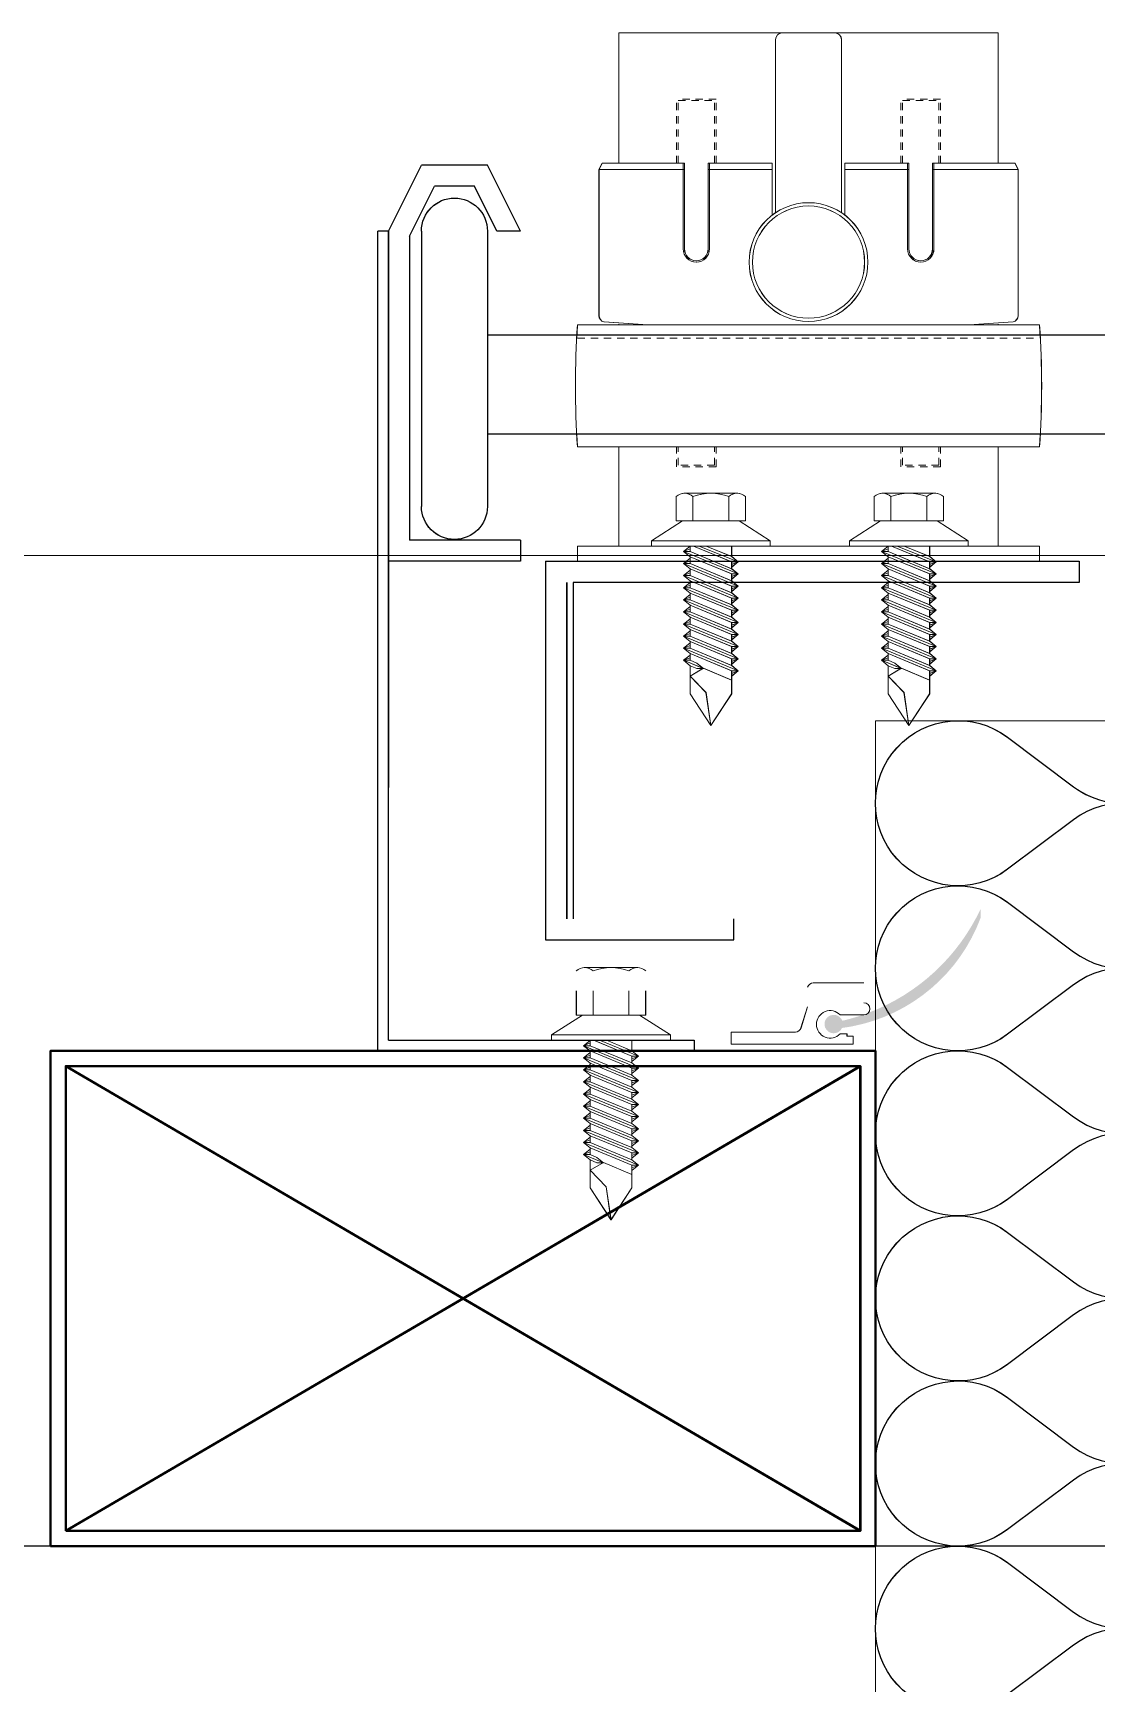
# Model space of a CAD drawing. Header units: millimetres. Extents: x 4739419 to 5837985, y 2291271 to 3446271.
# Drawn here: x 4943709.2 to 4943870.2, y 2442220.5 to 2442470.4 of the extents above; entities that cross this region are included whole.
import ezdxf

# ---------------------------------------------------------------- set-up
doc = ezdxf.new("R2010")
doc.units = ezdxf.units.MM
doc.linetypes.add('XR-평면도$0$HID', pattern=[2, 1.1, -0.9])
doc.linetypes.add('XR-평면도$0$HIDDEN', pattern=[0.375, 0.25, -0.125])
doc.layers.get('0').update_dxf_attribs({"color": 255})
for name, color, linetype, lineweight in [('XR-평면도$0$A-CNTL', 9, 'Continuous', 15), ('XR-평면도$0$A-CONC-LIN1', 9, 'Continuous', 40), ('XR-평면도$0$A-DWXM-SHUT', 9, 'Continuous', 25), ('XR-평면도$0$A-FFXM-EQP', 9, 'Continuous', 15), ('XR-평면도$0$A-WAXM-PANL', 9, 'Continuous', 20), ('XR-평면도$0$A-XXXX-STL', 9, 'Continuous', 25)]:
    doc.layers.add(name, color=color, linetype=linetype, lineweight=lineweight)
doc.layers.add('XR-평면도$0$HAT', color=9, linetype='Continuous')

# ---------------------------------------------------------------- blocks, each defined once
blk = doc.blocks.new('XR-평면도$0$중심선(210216)')
at = {"layer": 'XR-평면도$0$A-CNTL', "ltscale": 300}
blk.add_lwpolyline([(-10000, 106000), (186000, 106000)], dxfattribs=at)
blk = doc.blocks.new('XR-평면도$0$단열재(PANEL)')
at = {"layer": 'XR-평면도$0$HAT'}
blk.add_lwpolyline([(-40, 530, 2), (-40, 570), (-60, 555, -2), (-60, 595), (-40, 580, 2), (-40, 620), (-60, 605, -2), (-60, 645), (-40, 630, 2), (-40, 670), (-60, 655, -2), (-60, 695), (-40, 680, 2), (-40, 720), (-60, 705, -2), (-60, 745), (-40, 730, 2), (-40, 770), (-60, 755, -2), (-60, 795), (-40, 780, 2), (-40, 820), (-60, 805, -2), (-60, 845), (-40, 830, 0.509758), (-1.34, 841.93, 0.509758)], format="xyb", dxfattribs=at)
blk = doc.blocks.new('XR-평면도$0$셔터(9600)230515')
at = {"layer": 'XR-평면도$0$A-FFXM-EQP'}
h = blk.add_hatch(color=256, dxfattribs=at)
h.paths.add_polyline_path([(9728.4, 328.74, 0.016306), (9730.07, 328.47, 1.195216), (9732.32, 330.04, 0.543341), (9730.03, 329.55, -0.013697), (9728.4, 329.98)])
h.paths.add_polyline_path([(9728.4, 328.74), (9728.4, 329.98, -0.012355), (9726.94, 330.44), (9726.78, 330.44, -0.213645), (9726.09, 330.75, -0.195215), (9709.05, 346.53), (9709.05, 345.22, 0.261268)])
at = {"color": 1}
for p, q in [((9727.3, 252.3, 0), (9847.7, 322.7, 0)), ((9727.3, 322.7, 0), (9847.7, 252.3, 0))]:
    blk.add_line(p, q, dxfattribs=at)
at = {"color": 3, "elevation": 0}
for points in [[(9850, 250), (9725, 250), (9725, 325), (9850, 325)], [(9847.7, 252.3), (9727.3, 252.3), (9727.3, 322.7), (9847.7, 322.7)]]:
    blk.add_lwpolyline(points, close=True, dxfattribs=at)
at = {"layer": 'XR-평면도$0$A-DWXM-SHUT', "ltscale": 20}
for p, q in [((9778.8, 449.15), (9783.8, 459.15)), ((9783.8, 459.15), (9793.8, 459.15)), ((9798.8, 449.15), (9793.8, 459.15)), ((9782.38, 449.15), (9785.78, 455.95)), ((9785.78, 455.95), (9791.82, 455.95)), ((9795.6, 448.39), (9791.82, 455.95)), ((9778.8, 449.15), (9782.38, 449.15)), ((9783.8, 449.15), (9783.8, 407.45)), ((9793.8, 449.15), (9793.8, 407.45)), ((9795.6, 448.39), (9795.6, 402.35)), ((9798.8, 449.15), (9798.8, 364.89)), ((9798.8, 326.6), (9798.8, 449.15)), ((9798.8, 449.15), (9800.4, 449.15)), ((9800.4, 325), (9800.4, 449.15)), ((9783.8, 433.45), (9599.68, 433.45)), ((9783.8, 418.45), (9599.68, 418.45)), ((9778.8, 402.35), (9795.6, 402.35)), ((9778.8, 402.35), (9778.8, 399.15)), ((9775, 399.15), (9694.16, 399.15)), ((9694.16, 399.15), (9694.16, 395.95)), ((9775, 399.15), (9694.16, 399.15)), ((9775, 399.15), (9775, 341.8)), ((9778.8, 399.15), (9798.8, 399.15)), ((9694.16, 395.95), (9770.8, 395.95)), ((9770.8, 395.95), (9770.8, 345)), ((9771.8, 395.95), (9771.8, 345)), ((9746.45, 341.8), (9746.45, 345)), ((9775, 341.8), (9746.45, 341.8)), ((9798.8, 326.6), (9752.47, 326.6)), ((9752.47, 326.6), (9752.47, 325)), ((9798.8, 326.6, 0), (9752.47, 326.6, 0)), ((9752.47, 326.6, 0), (9752.47, 325, 0)), ((9800.4, 325), (9752.47, 325))]:
    blk.add_line(p, q, dxfattribs=at)
for centre, start, end in [((9788.8, 449.15, 0), 0, 180), ((9788.8, 407.45, 0), 180, 0)]:
    blk.add_arc(centre, 5, start, end, dxfattribs=at)
at = {"layer": 'XR-평면도$0$A-FFXM-EQP'}
for p, q in [((9706.4, 459.45), (9706.4, 479.15)), ((9763.9, 479.15), (9706.4, 479.15)), ((9730.15, 451.93), (9730.15, 478.15)), ((9739.15, 479.15), (9731.15, 479.15)), ((9740.15, 451.93), (9740.15, 478.15)), ((9763.9, 479.15), (9763.9, 459.45)), ((9703.4, 458.45), (9703.87, 459.45)), ((9703.4, 458.45), (9703.4, 436.36)), ((9716.35, 458.45), (9703.4, 458.45)), ((9716.35, 459.45), (9703.87, 459.45)), ((9716.15, 446.45), (9716.15, 459.45)), ((9716.35, 446.45), (9716.35, 459.45)), ((9719.95, 446.45), (9719.95, 459.45)), ((9729.65, 459.45), (9719.95, 459.45)), ((9729.65, 458.45), (9719.95, 458.45)), ((9720.15, 446.45), (9720.15, 459.45)), ((9729.65, 459.45), (9729.65, 451.57)), ((9740.65, 459.45), (9740.65, 451.57)), ((9750.35, 459.45), (9740.65, 459.45)), ((9750.35, 458.45), (9740.65, 458.45)), ((9750.15, 446.45), (9750.15, 459.45)), ((9750.35, 446.45), (9750.35, 459.45)), ((9753.95, 446.45), (9753.95, 459.45)), ((9766.43, 459.45), (9753.95, 459.45)), ((9766.9, 458.45), (9753.95, 458.45)), ((9754.15, 446.45), (9754.15, 459.45)), ((9766.9, 458.45), (9766.43, 459.45)), ((9766.9, 458.45), (9766.9, 436.36)), ((9770.15, 434.95), (9700.15, 434.95)), ((9710.82, 434.95), (9704.16, 435.39)), ((9706.4, 435.07), (9706.4, 434.95)), ((9759.48, 434.95), (9766.14, 435.39)), ((9763.9, 435.07), (9763.9, 434.95)), ((9770.15, 416.45), (9700.15, 416.45)), ((9706.4, 401.45), (9706.4, 416.45)), ((9763.9, 416.45), (9763.9, 402.45)), ((9714.7, 408.95), (9714.7, 405.25)), ((9715.88, 409.45), (9724.02, 409.45)), ((9717.24, 408.95), (9717.24, 405.25)), ((9722.66, 408.95), (9722.66, 405.25)), ((9725.2, 408.95), (9725.2, 405.25)), ((9744.7, 408.95), (9744.7, 405.25)), ((9745.88, 409.45), (9754.02, 409.45)), ((9747.24, 408.95), (9747.24, 405.25)), ((9752.66, 408.95), (9752.66, 405.25)), ((9755.2, 408.95), (9755.2, 405.25)), ((9714.7, 405.25), (9725.2, 405.25)), ((9744.7, 405.25), (9755.2, 405.25)), ((9706.4, 401.45), (9706.4, 402.45)), ((9763.9, 401.45), (9763.9, 402.45)), ((9770.15, 401.45), (9700.15, 401.45)), ((9700.15, 401.45), (9700.15, 399.15)), ((9715.8, 399.05), (9721.7, 401.45)), ((9715.8, 397.22), (9724.1, 400.63)), ((9715.8, 397.22), (9724.1, 400.63)), ((9716.8, 399.85), (9716.8, 401.45)), ((9723.1, 400.63), (9723.1, 401.45)), ((9723.1, 398.8), (9723.1, 399.83)), ((9745.8, 399.05), (9751.7, 401.45)), ((9745.8, 397.22), (9754.1, 400.63)), ((9745.8, 397.22), (9754.1, 400.63)), ((9746.8, 399.85), (9746.8, 401.45)), ((9753.1, 400.63), (9753.1, 401.45)), ((9753.1, 398.8), (9753.1, 399.83)), ((9770.15, 401.45), (9770.15, 399.15)), ((9715.8, 395.38), (9724.1, 398.8)), ((9715.8, 395.38), (9724.1, 398.8)), ((9716.8, 398.02), (9716.8, 399.05)), ((9723.1, 396.97), (9723.1, 398)), ((9745.8, 395.38), (9754.1, 398.8)), ((9745.8, 395.38), (9754.1, 398.8)), ((9746.8, 398.02), (9746.8, 399.05)), ((9753.1, 396.97), (9753.1, 398)), ((9715.8, 393.55), (9724.1, 396.97)), ((9715.8, 393.55), (9724.1, 396.97)), ((9715.8, 391.72), (9724.1, 395.14)), ((9715.8, 391.72), (9724.1, 395.14)), ((9716.8, 396.19), (9716.8, 397.22)), ((9716.8, 394.36), (9716.8, 395.38)), ((9723.1, 395.14), (9723.1, 396.16)), ((9745.8, 393.55), (9754.1, 396.97)), ((9745.8, 393.55), (9754.1, 396.97)), ((9745.8, 391.72), (9754.1, 395.14)), ((9745.8, 391.72), (9754.1, 395.14)), ((9746.8, 396.19), (9746.8, 397.22)), ((9746.8, 394.36), (9746.8, 395.38)), ((9753.1, 395.14), (9753.1, 396.16)), ((9715.8, 389.89), (9724.1, 393.3)), ((9715.8, 389.89), (9724.1, 393.3)), ((9716.8, 392.52), (9716.8, 393.55)), ((9723.1, 393.3), (9723.1, 394.33)), ((9723.1, 391.47), (9723.1, 392.5)), ((9745.8, 389.89), (9754.1, 393.3)), ((9745.8, 389.89), (9754.1, 393.3)), ((9746.8, 392.52), (9746.8, 393.55)), ((9753.1, 393.3), (9753.1, 394.33)), ((9753.1, 391.47), (9753.1, 392.5)), ((9715.8, 388.05), (9724.1, 391.47)), ((9715.8, 388.05), (9724.1, 391.47)), ((9716.8, 390.69), (9716.8, 391.72)), ((9716.8, 388.86), (9716.8, 389.89)), ((9723.1, 389.64), (9723.1, 390.67)), ((9745.8, 388.05), (9754.1, 391.47)), ((9745.8, 388.05), (9754.1, 391.47)), ((9746.8, 390.69), (9746.8, 391.72)), ((9746.8, 388.86), (9746.8, 389.89)), ((9753.1, 389.64), (9753.1, 390.67)), ((9715.8, 386.22), (9724.1, 389.64)), ((9715.8, 386.22), (9724.1, 389.64)), ((9715.8, 384.39), (9724.1, 387.8)), ((9715.8, 384.39), (9724.1, 387.8)), ((9716.8, 387.02), (9716.8, 388.05)), ((9723.1, 387.8), (9723.1, 388.83)), ((9745.8, 386.22), (9754.1, 389.64)), ((9745.8, 386.22), (9754.1, 389.64)), ((9745.8, 384.39), (9754.1, 387.8)), ((9745.8, 384.39), (9754.1, 387.8)), ((9746.8, 387.02), (9746.8, 388.05)), ((9753.1, 387.8), (9753.1, 388.83)), ((9715.8, 382.55), (9724.1, 385.97)), ((9715.8, 382.55), (9724.1, 385.97)), ((9716.8, 385.19), (9716.8, 386.22)), ((9723.1, 385.97), (9723.1, 387)), ((9723.1, 384.14), (9723.1, 385.17)), ((9745.8, 382.55), (9754.1, 385.97)), ((9745.8, 382.55), (9754.1, 385.97)), ((9746.8, 385.19), (9746.8, 386.22)), ((9753.1, 385.97), (9753.1, 387)), ((9753.1, 384.14), (9753.1, 385.17)), ((9716.8, 383.36), (9716.8, 384.39)), ((9716.8, 379.08), (9716.8, 382.55)), ((9721.09, 382.9), (9724.1, 384.14)), ((9721.09, 382.9), (9724.1, 384.14)), ((9723.1, 379.08), (9723.1, 383.33)), ((9746.8, 383.36), (9746.8, 384.39)), ((9746.8, 379.08), (9746.8, 382.55)), ((9751.09, 382.9), (9754.1, 384.14)), ((9751.09, 382.9), (9754.1, 384.14)), ((9753.1, 379.08), (9753.1, 383.33)), ((9761.01, 337.6), (9769.15, 337.6)), ((9761.01, 337.6, 0), (9769.15, 337.6, 0)), ((9726.78, 335.29), (9734.42, 335.29)), ((9726.78, 335.29, 0), (9734.42, 335.29, 0)), ((9759.83, 334.1), (9759.83, 330.4)), ((9759.83, 334.1, 0), (9759.83, 330.4, 0)), ((9762.36, 334.1), (9762.36, 330.4)), ((9762.36, 334.1, 0), (9762.36, 330.4, 0)), ((9767.79, 334.1), (9767.79, 330.4)), ((9767.79, 334.1, 0), (9767.79, 330.4, 0)), ((9770.33, 334.1), (9770.33, 330.4)), ((9770.33, 334.1, 0), (9770.33, 330.4, 0)), ((9726.78, 330.44), (9730.36, 330.44)), ((9726.78, 330.44, 0), (9730.36, 330.44, 0)), ((9735.3, 331.64), (9736.29, 328.5)), ((9735.3, 331.64, 0), (9736.29, 328.5, 0)), ((9759.83, 330.4), (9770.33, 330.4)), ((9759.83, 330.4, 0), (9770.33, 330.4, 0)), ((9729.32, 327.57), (9730.36, 327.57)), ((9729.32, 327.2), (9729.32, 327.57)), ((9729.32, 327.57, 0), (9730.36, 327.57, 0)), ((9729.32, 327.2, 0), (9729.32, 327.57, 0)), ((9746.89, 327.85), (9737.12, 327.85)), ((9746.89, 327.85, 0), (9737.12, 327.85, 0)), ((9744.12, 327.85), (9738.57, 327.85)), ((9744.12, 327.85, 0), (9738.57, 327.85, 0)), ((9746.89, 326), (9746.89, 327.85)), ((9746.89, 326, 0), (9746.89, 327.85, 0)), ((9729.32, 327.2), (9728.4, 327.2)), ((9728.4, 326), (9728.4, 327.2)), ((9729.32, 327.2, 0), (9728.4, 327.2, 0)), ((9728.4, 326, 0), (9728.4, 327.2, 0)), ((9728.4, 326), (9746.34, 326)), ((9728.4, 326, 0), (9746.34, 326, 0)), ((9730.62, 326), (9746.89, 326)), ((9730.62, 326, 0), (9746.89, 326, 0)), ((9760.93, 324.2), (9766.83, 326.6)), ((9760.93, 324.2, 0), (9766.83, 326.6, 0)), ((9760.93, 322.37), (9769.23, 325.78)), ((9760.93, 322.37), (9769.23, 325.78)), ((9760.93, 322.37, 0), (9769.23, 325.78, 0)), ((9760.93, 322.37, 0), (9769.23, 325.78, 0)), ((9761.93, 325), (9761.93, 326.6)), ((9761.93, 325, 0), (9761.93, 326.6, 0)), ((9768.23, 325.78), (9768.23, 326.6)), ((9768.23, 325.78, 0), (9768.23, 326.6, 0)), ((9768.23, 323.95), (9768.23, 324.98)), ((9768.23, 323.95, 0), (9768.23, 324.98, 0)), ((9760.93, 320.53), (9769.23, 323.95)), ((9760.93, 320.53), (9769.23, 323.95)), ((9760.93, 320.53, 0), (9769.23, 323.95, 0)), ((9760.93, 320.53, 0), (9769.23, 323.95, 0)), ((9761.93, 323.17), (9761.93, 324.2)), ((9761.93, 323.17, 0), (9761.93, 324.2, 0)), ((9761.93, 321.34), (9761.93, 322.37)), ((9761.93, 321.34, 0), (9761.93, 322.37, 0)), ((9768.23, 322.12), (9768.23, 323.15)), ((9768.23, 322.12, 0), (9768.23, 323.15, 0)), ((9760.93, 318.7), (9769.23, 322.12)), ((9760.93, 318.7), (9769.23, 322.12)), ((9760.93, 318.7, 0), (9769.23, 322.12, 0)), ((9760.93, 318.7, 0), (9769.23, 322.12, 0)), ((9760.93, 316.87), (9769.23, 320.29)), ((9760.93, 316.87), (9769.23, 320.29)), ((9760.93, 316.87, 0), (9769.23, 320.29, 0)), ((9760.93, 316.87, 0), (9769.23, 320.29, 0)), ((9761.93, 319.51), (9761.93, 320.53)), ((9761.93, 319.51, 0), (9761.93, 320.53, 0)), ((9768.23, 320.29), (9768.23, 321.31)), ((9768.23, 320.29, 0), (9768.23, 321.31, 0)), ((9760.93, 315.04), (9769.23, 318.45)), ((9760.93, 315.04), (9769.23, 318.45)), ((9760.93, 315.04, 0), (9769.23, 318.45, 0)), ((9760.93, 315.04, 0), (9769.23, 318.45, 0)), ((9761.93, 317.67), (9761.93, 318.7)), ((9761.93, 317.67, 0), (9761.93, 318.7, 0)), ((9768.23, 318.45), (9768.23, 319.48)), ((9768.23, 318.45, 0), (9768.23, 319.48, 0)), ((9768.23, 316.62), (9768.23, 317.65)), ((9768.23, 316.62, 0), (9768.23, 317.65, 0)), ((9760.93, 313.2), (9769.23, 316.62)), ((9760.93, 313.2), (9769.23, 316.62)), ((9760.93, 313.2, 0), (9769.23, 316.62, 0)), ((9760.93, 313.2, 0), (9769.23, 316.62, 0)), ((9761.93, 315.84), (9761.93, 316.87)), ((9761.93, 315.84, 0), (9761.93, 316.87, 0)), ((9761.93, 314.01), (9761.93, 315.04)), ((9761.93, 314.01, 0), (9761.93, 315.04, 0)), ((9768.23, 314.79), (9768.23, 315.82)), ((9768.23, 314.79, 0), (9768.23, 315.82, 0)), ((9760.93, 311.37), (9769.23, 314.79)), ((9760.93, 311.37), (9769.23, 314.79)), ((9760.93, 311.37, 0), (9769.23, 314.79, 0)), ((9760.93, 311.37, 0), (9769.23, 314.79, 0)), ((9760.93, 309.54), (9769.23, 312.95)), ((9760.93, 309.54), (9769.23, 312.95)), ((9760.93, 309.54, 0), (9769.23, 312.95, 0)), ((9760.93, 309.54, 0), (9769.23, 312.95, 0)), ((9761.93, 312.17), (9761.93, 313.2)), ((9761.93, 312.17, 0), (9761.93, 313.2, 0)), ((9768.23, 312.95), (9768.23, 313.98)), ((9768.23, 312.95, 0), (9768.23, 313.98, 0)), ((9760.93, 307.7), (9769.23, 311.12)), ((9760.93, 307.7), (9769.23, 311.12)), ((9760.93, 307.7, 0), (9769.23, 311.12, 0)), ((9760.93, 307.7, 0), (9769.23, 311.12, 0)), ((9761.93, 310.34), (9761.93, 311.37)), ((9761.93, 310.34, 0), (9761.93, 311.37, 0)), ((9768.23, 311.12), (9768.23, 312.15)), ((9768.23, 311.12, 0), (9768.23, 312.15, 0)), ((9768.23, 309.29), (9768.23, 310.32)), ((9768.23, 309.29, 0), (9768.23, 310.32, 0)), ((9761.93, 308.51), (9761.93, 309.54)), ((9761.93, 308.51, 0), (9761.93, 309.54, 0)), ((9761.93, 304.23), (9761.93, 307.7)), ((9761.93, 304.23, 0), (9761.93, 307.7, 0)), ((9766.22, 308.05), (9769.23, 309.29)), ((9766.22, 308.05), (9769.23, 309.29)), ((9766.22, 308.05, 0), (9769.23, 309.29, 0)), ((9766.22, 308.05, 0), (9769.23, 309.29, 0)), ((9768.23, 304.23), (9768.23, 308.48)), ((9768.23, 304.23, 0), (9768.23, 308.48, 0))]:
    blk.add_line(p, q, dxfattribs=at)
at = {"layer": 'XR-평면도$0$A-FFXM-EQP', "linetype": 'XR-평면도$0$HID'}
for p, q in [((9715.15, 459.45), (9715.15, 469.15)), ((9715.15, 469.15), (9721.15, 469.15)), ((9715.4, 459.45), (9715.4, 468.9)), ((9720.9, 468.9), (9715.4, 468.9)), ((9720.9, 459.45), (9720.9, 468.9)), ((9721.15, 459.45), (9721.15, 469.15)), ((9749.15, 459.45), (9749.15, 469.15)), ((9749.15, 469.15), (9755.15, 469.15)), ((9749.4, 459.45), (9749.4, 468.9)), ((9754.9, 468.9), (9749.4, 468.9)), ((9754.9, 459.45), (9754.9, 468.9)), ((9755.15, 459.45), (9755.15, 469.15)), ((9770.15, 432.95), (9700.15, 432.95)), ((9770.27, 418.45), (9700.15, 418.45)), ((9715.15, 413.45), (9715.15, 416.45)), ((9715.4, 413.7), (9715.4, 416.45)), ((9720.9, 413.7), (9720.9, 416.45)), ((9721.15, 413.45), (9721.15, 416.45)), ((9749.15, 413.45), (9749.15, 416.45)), ((9749.4, 413.7), (9749.4, 416.45)), ((9754.9, 413.7), (9754.9, 416.45)), ((9755.15, 413.45), (9755.15, 416.45)), ((9715.15, 413.45), (9721.15, 413.45)), ((9715.4, 413.7), (9720.9, 413.7)), ((9749.15, 413.45), (9755.15, 413.45)), ((9749.4, 413.7), (9754.9, 413.7))]:
    blk.add_line(p, q, dxfattribs=at)
at = {"layer": 'XR-평면도$0$A-FFXM-EQP', "color": 7}
blk.add_line((9770.15, 399.15), (9700.15, 399.15), dxfattribs=at)
at = {"layer": 'XR-평면도$0$A-FFXM-EQP'}
for points in [[(9724.25, 405.25), (9715.65, 405.25), (9710.95, 402.25), (9728.95, 402.25)], [(9754.25, 405.25), (9745.65, 405.25), (9740.95, 402.25), (9758.95, 402.25)], [(9728.95, 402.25), (9710.95, 402.25), (9710.95, 401.45), (9728.95, 401.45)], [(9724.1, 400.63), (9723.1, 399.83), (9716.8, 397.22), (9715.8, 397.22), (9716.8, 398.02), (9723.1, 400.63)], [(9758.95, 402.25), (9740.95, 402.25), (9740.95, 401.45), (9758.95, 401.45)], [(9754.1, 400.63), (9753.1, 399.83), (9746.8, 397.22), (9745.8, 397.22), (9746.8, 398.02), (9753.1, 400.63)], [(9724.1, 398.8), (9723.1, 398), (9716.8, 395.38), (9715.8, 395.38), (9716.8, 396.19), (9723.1, 398.8)], [(9754.1, 398.8), (9753.1, 398), (9746.8, 395.38), (9745.8, 395.38), (9746.8, 396.19), (9753.1, 398.8)], [(9724.1, 396.97), (9723.1, 396.16), (9716.8, 393.55), (9715.8, 393.55), (9716.8, 394.36), (9723.1, 396.97)], [(9724.1, 395.14), (9723.1, 394.33), (9716.8, 391.72), (9715.8, 391.72), (9716.8, 392.52), (9723.1, 395.14)], [(9754.1, 396.97), (9753.1, 396.16), (9746.8, 393.55), (9745.8, 393.55), (9746.8, 394.36), (9753.1, 396.97)], [(9754.1, 395.14), (9753.1, 394.33), (9746.8, 391.72), (9745.8, 391.72), (9746.8, 392.52), (9753.1, 395.14)], [(9724.1, 393.3), (9723.1, 392.5), (9716.8, 389.89), (9715.8, 389.89), (9716.8, 390.69), (9723.1, 393.3)], [(9754.1, 393.3), (9753.1, 392.5), (9746.8, 389.89), (9745.8, 389.89), (9746.8, 390.69), (9753.1, 393.3)], [(9724.1, 391.47), (9723.1, 390.67), (9716.8, 388.05), (9715.8, 388.05), (9716.8, 388.86), (9723.1, 391.47)], [(9754.1, 391.47), (9753.1, 390.67), (9746.8, 388.05), (9745.8, 388.05), (9746.8, 388.86), (9753.1, 391.47)], [(9724.1, 389.64), (9723.1, 388.83), (9716.8, 386.22), (9715.8, 386.22), (9716.8, 387.02), (9723.1, 389.64)], [(9724.1, 387.8), (9723.1, 387), (9716.8, 384.39), (9715.8, 384.39), (9716.8, 385.19), (9723.1, 387.8)], [(9754.1, 389.64), (9753.1, 388.83), (9746.8, 386.22), (9745.8, 386.22), (9746.8, 387.02), (9753.1, 389.64)], [(9754.1, 387.8), (9753.1, 387), (9746.8, 384.39), (9745.8, 384.39), (9746.8, 385.19), (9753.1, 387.8)], [(9724.1, 385.97), (9723.1, 385.17), (9716.8, 382.55), (9715.8, 382.55), (9716.8, 383.36), (9723.1, 385.97)], [(9754.1, 385.97), (9753.1, 385.17), (9746.8, 382.55), (9745.8, 382.55), (9746.8, 383.36), (9753.1, 385.97)], [(9724.1, 384.14), (9723.1, 383.33), (9722.09, 382.9), (9721.09, 382.9), (9722.09, 383.7), (9723.1, 384.14)], [(9754.1, 384.14), (9753.1, 383.33), (9752.09, 382.9), (9751.09, 382.9), (9752.09, 383.7), (9753.1, 384.14)], [(9769.38, 330.4), (9760.78, 330.4), (9756.08, 327.4), (9774.08, 327.4)], [(9774.08, 327.4), (9756.08, 327.4), (9756.08, 326.6), (9774.08, 326.6)], [(9769.23, 325.78), (9768.23, 324.98), (9761.93, 322.37), (9760.93, 322.37), (9761.93, 323.17), (9768.23, 325.78)], [(9769.23, 323.95), (9768.23, 323.15), (9761.93, 320.53), (9760.93, 320.53), (9761.93, 321.34), (9768.23, 323.95)], [(9769.23, 322.12), (9768.23, 321.31), (9761.93, 318.7), (9760.93, 318.7), (9761.93, 319.51), (9768.23, 322.12)], [(9769.23, 320.29), (9768.23, 319.48), (9761.93, 316.87), (9760.93, 316.87), (9761.93, 317.67), (9768.23, 320.29)], [(9769.23, 318.45), (9768.23, 317.65), (9761.93, 315.04), (9760.93, 315.04), (9761.93, 315.84), (9768.23, 318.45)], [(9769.23, 316.62), (9768.23, 315.82), (9761.93, 313.2), (9760.93, 313.2), (9761.93, 314.01), (9768.23, 316.62)], [(9769.23, 314.79), (9768.23, 313.98), (9761.93, 311.37), (9760.93, 311.37), (9761.93, 312.17), (9768.23, 314.79)], [(9769.23, 312.95), (9768.23, 312.15), (9761.93, 309.54), (9760.93, 309.54), (9761.93, 310.34), (9768.23, 312.95)], [(9769.23, 311.12), (9768.23, 310.32), (9761.93, 307.7), (9760.93, 307.7), (9761.93, 308.51), (9768.23, 311.12)], [(9769.23, 309.29), (9768.23, 308.48), (9767.22, 308.05), (9766.22, 308.05), (9767.22, 308.85), (9768.23, 309.29)]]:
    blk.add_lwpolyline(points, close=True, dxfattribs=at)
for points in [[(9722.59, 401.45), (9716.8, 399.05), (9715.8, 399.05), (9716.8, 399.85), (9720.65, 401.45)], [(9723.1, 401.04), (9724.1, 400.63), (9723.1, 401.44)], [(9752.59, 401.45), (9746.8, 399.05), (9745.8, 399.05), (9746.8, 399.85), (9750.65, 401.45)], [(9753.1, 401.04), (9754.1, 400.63), (9753.1, 401.44)], [(9716.8, 398.65), (9715.8, 399.05), (9716.8, 398.25)], [(9723.1, 399.2), (9724.1, 398.8), (9723.1, 399.61)], [(9723.1, 397.37), (9724.1, 396.97), (9723.1, 397.77)], [(9746.8, 398.65), (9745.8, 399.05), (9746.8, 398.25)], [(9753.1, 399.2), (9754.1, 398.8), (9753.1, 399.61)], [(9753.1, 397.37), (9754.1, 396.97), (9753.1, 397.77)], [(9716.8, 396.82), (9715.8, 397.22), (9716.8, 396.41)], [(9716.8, 396.82), (9715.8, 397.22), (9716.8, 396.41)], [(9716.8, 394.98), (9715.8, 395.38), (9716.8, 394.58)], [(9716.8, 394.98), (9715.8, 395.38), (9716.8, 394.58)], [(9723.1, 395.54), (9724.1, 395.14), (9723.1, 395.94)], [(9746.8, 396.82), (9745.8, 397.22), (9746.8, 396.41)], [(9746.8, 396.82), (9745.8, 397.22), (9746.8, 396.41)], [(9746.8, 394.98), (9745.8, 395.38), (9746.8, 394.58)], [(9746.8, 394.98), (9745.8, 395.38), (9746.8, 394.58)], [(9753.1, 395.54), (9754.1, 395.14), (9753.1, 395.94)], [(9716.8, 393.15), (9715.8, 393.55), (9716.8, 392.75)], [(9716.8, 393.15), (9715.8, 393.55), (9716.8, 392.75)], [(9723.1, 393.7), (9724.1, 393.3), (9723.1, 394.11)], [(9746.8, 393.15), (9745.8, 393.55), (9746.8, 392.75)], [(9746.8, 393.15), (9745.8, 393.55), (9746.8, 392.75)], [(9753.1, 393.7), (9754.1, 393.3), (9753.1, 394.11)], [(9716.8, 391.32), (9715.8, 391.72), (9716.8, 390.91)], [(9716.8, 391.32), (9715.8, 391.72), (9716.8, 390.91)], [(9716.8, 389.48), (9715.8, 389.89), (9716.8, 389.08)], [(9716.8, 389.48), (9715.8, 389.89), (9716.8, 389.08)], [(9723.1, 391.87), (9724.1, 391.47), (9723.1, 392.27)], [(9723.1, 390.04), (9724.1, 389.64), (9723.1, 390.44)], [(9746.8, 391.32), (9745.8, 391.72), (9746.8, 390.91)], [(9746.8, 391.32), (9745.8, 391.72), (9746.8, 390.91)], [(9746.8, 389.48), (9745.8, 389.89), (9746.8, 389.08)], [(9746.8, 389.48), (9745.8, 389.89), (9746.8, 389.08)], [(9753.1, 391.87), (9754.1, 391.47), (9753.1, 392.27)], [(9753.1, 390.04), (9754.1, 389.64), (9753.1, 390.44)], [(9716.8, 387.65), (9715.8, 388.05), (9716.8, 387.25)], [(9716.8, 387.65), (9715.8, 388.05), (9716.8, 387.25)], [(9723.1, 388.21), (9724.1, 387.8), (9723.1, 388.61)], [(9746.8, 387.65), (9745.8, 388.05), (9746.8, 387.25)], [(9746.8, 387.65), (9745.8, 388.05), (9746.8, 387.25)], [(9753.1, 388.21), (9754.1, 387.8), (9753.1, 388.61)], [(9716.8, 385.82), (9715.8, 386.22), (9716.8, 385.42)], [(9716.8, 385.82), (9715.8, 386.22), (9716.8, 385.42)], [(9723.1, 386.37), (9724.1, 385.97), (9723.1, 386.77)], [(9723.1, 384.54), (9724.1, 384.14), (9723.1, 384.94)], [(9746.8, 385.82), (9745.8, 386.22), (9746.8, 385.42)], [(9746.8, 385.82), (9745.8, 386.22), (9746.8, 385.42)], [(9753.1, 386.37), (9754.1, 385.97), (9753.1, 386.77)], [(9753.1, 384.54), (9754.1, 384.14), (9753.1, 384.94)], [(9716.8, 383.98), (9715.8, 384.39), (9716.8, 383.58)], [(9716.8, 383.98), (9715.8, 384.39), (9716.8, 383.58)], [(9716.8, 382.15), (9715.8, 382.55), (9716.8, 381.75)], [(9716.8, 382.15), (9715.8, 382.55), (9716.8, 381.75)], [(9716.8, 381.12), (9721.09, 382.93), (9723.1, 381.76), (9720.68, 379.25), (9719.95, 374.28)], [(9746.8, 383.98), (9745.8, 384.39), (9746.8, 383.58)], [(9746.8, 383.98), (9745.8, 384.39), (9746.8, 383.58)], [(9746.8, 382.15), (9745.8, 382.55), (9746.8, 381.75)], [(9746.8, 382.15), (9745.8, 382.55), (9746.8, 381.75)], [(9746.8, 381.12), (9751.09, 382.93), (9753.1, 381.76), (9750.68, 379.25), (9749.95, 374.28)], [(9723.1, 379.08), (9719.95, 374.28), (9716.8, 379.08)], [(9753.1, 379.08), (9749.95, 374.28), (9746.8, 379.08)], [(9767.71, 326.6), (9761.93, 324.2), (9760.93, 324.2), (9761.93, 325), (9765.77, 326.6)], [(9768.23, 326.19), (9769.23, 325.78), (9768.23, 326.59)], [(9761.93, 323.8), (9760.93, 324.2), (9761.93, 323.4)], [(9761.93, 321.97), (9760.93, 322.37), (9761.93, 321.56)], [(9761.93, 321.97), (9760.93, 322.37), (9761.93, 321.56)], [(9768.23, 324.35), (9769.23, 323.95), (9768.23, 324.76)], [(9768.23, 322.52), (9769.23, 322.12), (9768.23, 322.92)], [(9761.93, 320.13), (9760.93, 320.53), (9761.93, 319.73)], [(9761.93, 320.13), (9760.93, 320.53), (9761.93, 319.73)], [(9768.23, 320.69), (9769.23, 320.29), (9768.23, 321.09)], [(9761.93, 318.3), (9760.93, 318.7), (9761.93, 317.9)], [(9761.93, 318.3), (9760.93, 318.7), (9761.93, 317.9)], [(9768.23, 318.85), (9769.23, 318.45), (9768.23, 319.26)], [(9768.23, 317.02), (9769.23, 316.62), (9768.23, 317.42)], [(9761.93, 316.47), (9760.93, 316.87), (9761.93, 316.06)], [(9761.93, 316.47), (9760.93, 316.87), (9761.93, 316.06)], [(9761.93, 314.63), (9760.93, 315.04), (9761.93, 314.23)], [(9761.93, 314.63), (9760.93, 315.04), (9761.93, 314.23)], [(9768.23, 315.19), (9769.23, 314.79), (9768.23, 315.59)], [(9761.93, 312.8), (9760.93, 313.2), (9761.93, 312.4)], [(9761.93, 312.8), (9760.93, 313.2), (9761.93, 312.4)], [(9768.23, 313.36), (9769.23, 312.95), (9768.23, 313.76)], [(9761.93, 310.97), (9760.93, 311.37), (9761.93, 310.57)], [(9761.93, 310.97), (9760.93, 311.37), (9761.93, 310.57)], [(9768.23, 311.52), (9769.23, 311.12), (9768.23, 311.92)], [(9768.23, 309.69), (9769.23, 309.29), (9768.23, 310.09)], [(9761.93, 309.13), (9760.93, 309.54), (9761.93, 308.73)], [(9761.93, 309.13), (9760.93, 309.54), (9761.93, 308.73)], [(9761.93, 307.3), (9760.93, 307.7), (9761.93, 306.9)], [(9761.93, 307.3), (9760.93, 307.7), (9761.93, 306.9)], [(9761.93, 306.27), (9766.21, 308.08), (9768.23, 306.91), (9765.81, 304.4), (9765.08, 299.43)], [(9768.23, 304.23), (9765.08, 299.43), (9761.93, 304.23)]]:
    blk.add_lwpolyline(points, dxfattribs=at)
at = {"layer": 'XR-평면도$0$A-FFXM-EQP', "elevation": 0}
for points in [[(9769.38, 330.4), (9760.78, 330.4), (9756.08, 327.4), (9774.08, 327.4)], [(9774.08, 327.4), (9756.08, 327.4), (9756.08, 326.6), (9774.08, 326.6)], [(9769.23, 325.78), (9768.23, 324.98), (9761.93, 322.37), (9760.93, 322.37), (9761.93, 323.17), (9768.23, 325.78)], [(9769.23, 323.95), (9768.23, 323.15), (9761.93, 320.53), (9760.93, 320.53), (9761.93, 321.34), (9768.23, 323.95)], [(9769.23, 322.12), (9768.23, 321.31), (9761.93, 318.7), (9760.93, 318.7), (9761.93, 319.51), (9768.23, 322.12)], [(9769.23, 320.29), (9768.23, 319.48), (9761.93, 316.87), (9760.93, 316.87), (9761.93, 317.67), (9768.23, 320.29)], [(9769.23, 318.45), (9768.23, 317.65), (9761.93, 315.04), (9760.93, 315.04), (9761.93, 315.84), (9768.23, 318.45)], [(9769.23, 316.62), (9768.23, 315.82), (9761.93, 313.2), (9760.93, 313.2), (9761.93, 314.01), (9768.23, 316.62)], [(9769.23, 314.79), (9768.23, 313.98), (9761.93, 311.37), (9760.93, 311.37), (9761.93, 312.17), (9768.23, 314.79)], [(9769.23, 312.95), (9768.23, 312.15), (9761.93, 309.54), (9760.93, 309.54), (9761.93, 310.34), (9768.23, 312.95)], [(9769.23, 311.12), (9768.23, 310.32), (9761.93, 307.7), (9760.93, 307.7), (9761.93, 308.51), (9768.23, 311.12)], [(9769.23, 309.29), (9768.23, 308.48), (9767.22, 308.05), (9766.22, 308.05), (9767.22, 308.85), (9768.23, 309.29)]]:
    blk.add_lwpolyline(points, close=True, dxfattribs=at)
for points in [[(9767.71, 326.6), (9761.93, 324.2), (9760.93, 324.2), (9761.93, 325), (9765.77, 326.6)], [(9768.23, 326.19), (9769.23, 325.78), (9768.23, 326.59)], [(9761.93, 323.8), (9760.93, 324.2), (9761.93, 323.4)], [(9761.93, 321.97), (9760.93, 322.37), (9761.93, 321.56)], [(9761.93, 321.97), (9760.93, 322.37), (9761.93, 321.56)], [(9768.23, 324.35), (9769.23, 323.95), (9768.23, 324.76)], [(9768.23, 322.52), (9769.23, 322.12), (9768.23, 322.92)], [(9761.93, 320.13), (9760.93, 320.53), (9761.93, 319.73)], [(9761.93, 320.13), (9760.93, 320.53), (9761.93, 319.73)], [(9768.23, 320.69), (9769.23, 320.29), (9768.23, 321.09)], [(9761.93, 318.3), (9760.93, 318.7), (9761.93, 317.9)], [(9761.93, 318.3), (9760.93, 318.7), (9761.93, 317.9)], [(9768.23, 318.85), (9769.23, 318.45), (9768.23, 319.26)], [(9768.23, 317.02), (9769.23, 316.62), (9768.23, 317.42)], [(9761.93, 316.47), (9760.93, 316.87), (9761.93, 316.06)], [(9761.93, 316.47), (9760.93, 316.87), (9761.93, 316.06)], [(9761.93, 314.63), (9760.93, 315.04), (9761.93, 314.23)], [(9761.93, 314.63), (9760.93, 315.04), (9761.93, 314.23)], [(9768.23, 315.19), (9769.23, 314.79), (9768.23, 315.59)], [(9761.93, 312.8), (9760.93, 313.2), (9761.93, 312.4)], [(9761.93, 312.8), (9760.93, 313.2), (9761.93, 312.4)], [(9768.23, 313.36), (9769.23, 312.95), (9768.23, 313.76)], [(9761.93, 310.97), (9760.93, 311.37), (9761.93, 310.57)], [(9761.93, 310.97), (9760.93, 311.37), (9761.93, 310.57)], [(9768.23, 311.52), (9769.23, 311.12), (9768.23, 311.92)], [(9768.23, 309.69), (9769.23, 309.29), (9768.23, 310.09)], [(9761.93, 309.13), (9760.93, 309.54), (9761.93, 308.73)], [(9761.93, 309.13), (9760.93, 309.54), (9761.93, 308.73)], [(9761.93, 307.3), (9760.93, 307.7), (9761.93, 306.9)], [(9761.93, 307.3), (9760.93, 307.7), (9761.93, 306.9)], [(9761.93, 306.27), (9766.21, 308.08), (9768.23, 306.91), (9765.81, 304.4), (9765.08, 299.43)], [(9768.23, 304.23), (9765.08, 299.43), (9761.93, 304.23)]]:
    blk.add_lwpolyline(points, dxfattribs=at)
at = {"layer": 'XR-평면도$0$A-FFXM-EQP'}
for radius in [9, 8.5]:
    blk.add_circle((9735.15, 444.45, 0), radius, dxfattribs=at)
for centre, radius, start, end in [((9731.15, 478.15, 0), 1, 90, 180), ((9739.15, 478.15, 0), 1, 0, 90), ((9718.15, 446.45, 0), 2, 180, 270), ((9718.15, 446.45, 0), 1.8, 180, 270), ((9718.15, 446.45, 0), 2, 270, 0), ((9718.15, 446.45, 0), 1.8, 270, 0), ((9752.15, 446.45, 0), 2, 180, 270), ((9752.15, 446.45, 0), 1.8, 180, 270), ((9752.15, 446.45, 0), 1.8, 270, 0), ((9752.15, 446.45, 0), 2, 270, 0), ((9834.58, 425.7, 0), 134.75, 176.0638, 183.9362), ((9704.4, 436.36, 0), 1, 180, 255.9031), ((9765.9, 436.36, 0), 1, 284.0969, 0), ((9635.72, 425.7, 0), 134.75, 356.0638, 3.9362), ((9715.97, 407.59, 0), 1.86, 46.9662, 133.0338), ((9719.95, 401.84, 0), 7.61, 69.1195, 110.8805), ((9723.93, 407.59, 0), 1.86, 46.9662, 133.0338), ((9745.97, 407.59, 0), 1.86, 46.9662, 133.0338), ((9749.95, 401.84, 0), 7.61, 69.1195, 110.8805), ((9753.93, 407.59, 0), 1.86, 46.9662, 133.0338), ((9761.09, 335.74, 0), 1.86, 46.9662, 133.0338), ((9761.09, 335.74, 0), 1.86, 46.9662, 133.0338), ((9765.08, 329.99, 0), 7.61, 69.1195, 110.8805), ((9765.08, 329.99, 0), 7.61, 69.1195, 110.8805), ((9769.06, 335.74, 0), 1.86, 46.9662, 133.0338), ((9769.06, 335.74, 0), 1.86, 46.9662, 133.0338), ((9734.42, 334.36), 0.925, 17.354, 90), ((9734.42, 334.36, 0), 0.925, 17.354, 90), ((9726.78, 331.36), 0.925, 90, 270), ((9726.78, 331.36, 0), 0.925, 90, 270), ((9731.87, 329.01), 2.08, 223.5422, 136.4578), ((9731.87, 329.01, 0), 2.08, 223.5422, 136.4578), ((9737.17, 328.77), 0.925, 197.354, 270), ((9737.17, 328.77, 0), 0.925, 197.354, 270)]:
    blk.add_arc(centre, radius, start, end, dxfattribs=at)
at = {"layer": 'XR-평면도$0$A-WAXM-PANL', "elevation": 0}
blk.add_lwpolyline([(9900, -50), (9725, -50), (9725, 375), (9675, 375), (9675, -100), (9900, -100)], dxfattribs=at)
at = {"layer": 'XR-평면도$0$A-XXXX-STL', "color": 3, "linetype": 'XR-평면도$0$HIDDEN', "ltscale": 300}
blk.add_lwpolyline([(0, 250), (9900, 250), (9900, 0), (0, 0)], close=True, dxfattribs=at)
at = {"xscale": -0.5, "yscale": 0.5, "zscale": 0.5}
blk.add_blockref('XR-평면도$0$단열재(PANEL)', (9675, -50), dxfattribs=at)

msp = doc.modelspace()

# ---------------------------------------------------------------- block references
at = {"layer": 'XR-평면도$0$A-CNTL'}
msp.add_blockref('XR-평면도$0$중심선(210216)', (4866111.81, 2336391.23), dxfattribs=at)
at = {"layer": 'XR-평면도$0$A-CONC-LIN1', "xscale": -1}
for p in [(4953561.81, 2441991.23), (4953561.82, 2441991.23), (4953561.82, 2441991.23)]:
    msp.add_blockref('XR-평면도$0$셔터(9600)230515', p, dxfattribs=at)

doc.saveas('drawing.dxf')
